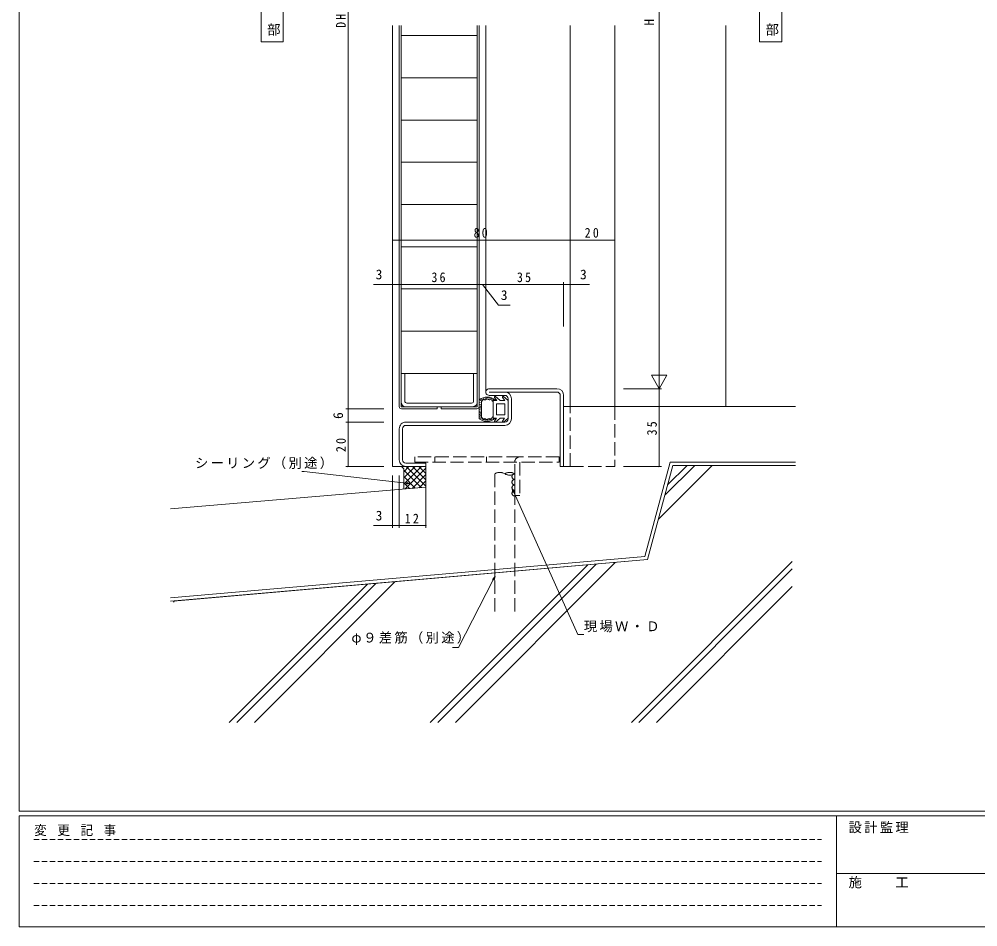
# Model space of a CAD drawing. Units: millimetres, scale not verified. Extents: x -594 to 539, y -420 to 386.
# Drawn here: x -590 to -158.4, y -420 to -11.6 of the extents above; entities that cross this region are included whole.
import ezdxf
from ezdxf.enums import TextEntityAlignment as Align

# ---------------------------------------------------------------- set-up
doc = ezdxf.new("R2010")
doc.units = ezdxf.units.MM
doc.header["$LTSCALE"] = 2
doc.linetypes.add('DASHED1', pattern=[1.8, 1.2, -0.6])
doc.linetypes.add('DASHED3', pattern=[4, 3, -1])
for name, color, linetype, lineweight in [('0-1_YKK_ZWAK', 7, 'Continuous', 9), ('0-2_USER1', 3, 'Continuous', 9), ('0-3_YKK_11', 7, 'Continuous', 9), ('0-4_YKK_12', 2, 'Continuous', 9), ('0-5_YSS_K', 3, 'Continuous', 9), ('0-6_YKK_13', 4, 'Continuous', 9), ('0-7_YKK_D', 6, 'Continuous', 9)]:
    doc.layers.add(name, color=color, linetype=linetype, lineweight=lineweight)
doc.styles.add('ＭＳ ゴシック', font='')
doc.styles.get('ＭＳ ゴシック').set_extended_font_data('MS Gothic')

msp = doc.modelspace()

# ---------------------------------------------------------------- linework, layer by layer
at = {"layer": '0-1_YKK_ZWAK'}
for p, q in [((-590, -367.965), (-590, 382.035)), ((510, -367.965), (-590, -367.965)), ((-590, -419.965), (-590, -369.965)), ((456, -369.965), (-590, -369.965)), ((-222, -369.965), (-222, -419.965)), ((-222, -395.964), (-38, -395.964)), ((-590, -419.965), (456, -419.965))]:
    msp.add_line(p, q, dxfattribs=at)
at = {"layer": '0-1_YKK_ZWAK', "linetype": 'DASHED1'}
for p, q in [((-583.431, -380.697), (-228.87, -380.697)), ((-583.431, -390.595), (-228.87, -390.595)), ((-583.431, -400.493), (-228.87, -400.493)), ((-583.431, -410.391), (-228.87, -410.391))]:
    msp.add_line(p, q, dxfattribs=at)
at = {"layer": '0-2_USER1'}
for p, q in [((-481.098, -21.786), (-481.098, -1.786)), ((-471.098, -1.786), (-471.098, -21.786)), ((-256.717, -21.786), (-256.717, -1.786)), ((-246.717, -1.786), (-246.717, -21.786)), ((-471.098, -21.786), (-481.098, -21.786)), ((-246.717, -21.786), (-256.717, -21.786))]:
    msp.add_line(p, q, dxfattribs=at)
at = {"layer": '0-3_YKK_11'}
for p, q in [((-417.997, -170.938), (-417.997, -183.938)), ((-416.397, -170.938), (-417.997, -170.938)), ((-416.397, -183.438), (-416.397, -170.938)), ((-385.397, -170.938), (-385.397, -183.438)), ((-383.797, -170.938), (-385.397, -170.938)), ((-383.797, -183.938), (-383.797, -170.938)), ((-347.897, -177.838), (-378.397, -177.838)), ((-347.897, -179.338), (-378.397, -179.338)), ((-378.397, -180.838), (-371.397, -180.838)), ((-346.397, -212.838), (-346.397, -180.838)), ((-344.897, -180.838), (-344.897, -212.838)), ((-386.297, -184.338), (-415.497, -184.338)), ((-369.897, -182.338), (-369.897, -191.338)), ((-368.397, -191.338), (-368.397, -182.338)), ((-415.997, -185.938), (-385.797, -185.938)), ((-371.397, -192.838), (-415.897, -192.838)), ((-418.897, -195.838), (-418.897, -209.838)), ((-417.397, -209.838), (-417.397, -195.838)), ((-415.897, -194.338), (-371.397, -194.338)), ((-406.897, -211.338), (-415.897, -211.338)), ((-406.897, -212.838), (-406.897, -211.338)), ((-415.897, -212.838), (-406.897, -212.838)), ((-344.897, -212.838), (-346.397, -212.838))]:
    msp.add_line(p, q, dxfattribs=at)
for centre, radius, start, end in [((-378.397, -179.338), 1.5, 89.99997, 270.00056), ((-371.397, -182.338), 3, 0, 89.99997), ((-371.397, -182.338), 1.5, 0, 89.9994), ((-347.897, -180.838), 3, 0, 89.99997), ((-347.897, -180.838), 1.5, 0, 89.99997), ((-415.997, -183.938), 2, 179.99944, 269.99942), ((-415.497, -183.438), 0.9, 179.99944, 270), ((-386.297, -183.438), 0.9, 270, 359.99947), ((-385.797, -183.938), 2, 269.99942, 359.99957), ((-415.897, -195.838), 3, 89.99997, 180.00031), ((-371.397, -191.338), 3, 270, 0), ((-371.397, -191.338), 1.5, 270, 0), ((-415.897, -195.838), 1.5, 89.99997, 180.00002), ((-415.897, -209.838), 3, 180.00031, 270), ((-415.897, -209.838), 1.5, 180.00002, 270)]:
    msp.add_arc(centre, radius, start, end, dxfattribs=at)
at = {"layer": '0-4_YKK_12'}
for p, q in [((-421.897, -212.838), (-421.897, -14.338)), ((-379.897, -146.913), (-379.897, -14.338)), ((-341.897, -185.838), (-341.897, -14.338)), ((-321.898, -14.338), (-321.898, -185.838)), ((-379.897, -179.338), (-379.897, -140.938)), ((-421.897, -212.838), (-415.897, -212.838))]:
    msp.add_line(p, q, dxfattribs=at)
at = {"layer": '0-4_YKK_12', "linetype": 'DASHED3'}
for p, q in [((-341.897, -212.838), (-341.897, -185.838)), ((-321.898, -185.838), (-321.898, -212.838)), ((-341.897, -212.838), (-344.897, -212.838)), ((-341.897, -212.838), (-321.898, -212.838))]:
    msp.add_line(p, q, dxfattribs=at)
at = {"layer": '0-5_YSS_K'}
for p, q in [((-271.894, -14.338), (-271.894, -185.838)), ((-344.897, -185.838), (-240.484, -185.838)), ((-296.897, -210.838), (-308.279, -253.313)), ((-240.484, -210.838), (-296.897, -210.838)), ((-417.897, -212.838), (-416.897, -213.838)), ((-416.897, -215.168), (-414.568, -212.838)), ((-416.897, -217.996), (-411.739, -212.838)), ((-416.897, -220.825), (-408.911, -212.838)), ((-416.897, -213.838), (-416.897, -223.013)), ((-416.897, -214.528), (-409.095, -222.331)), ((-416.196, -222.952), (-406.897, -213.653)), ((-415.759, -212.838), (-406.897, -221.699)), ((-412.93, -212.838), (-406.897, -218.871)), ((-410.102, -212.838), (-406.897, -216.043)), ((-407.273, -212.838), (-406.897, -213.214)), ((-406.897, -212.838), (-406.897, -222.138)), ((-307.102, -254.716), (-295.746, -212.338)), ((-302.251, -236.612), (-277.977, -212.338)), ((-299.352, -225.794), (-285.896, -212.338)), ((-298.11, -221.157), (-289.291, -212.338)), ((-295.746, -212.338), (-241.984, -212.338)), ((-240.484, -212.338), (-295.746, -212.338)), ((-416.897, -217.356), (-411.696, -222.558)), ((-413.097, -222.681), (-406.897, -216.481)), ((-409.997, -222.409), (-406.897, -219.31)), ((-406.897, -222.138), (-521.897, -231.849)), ((-416.897, -220.185), (-414.297, -222.786)), ((-308.279, -253.313), (-521.897, -272.002)), ((-520.498, -273.386), (-307.102, -254.716)), ((-404.917, -327.965), (-334.024, -257.071)), ((-401.523, -327.965), (-330.304, -256.746)), ((-393.603, -327.965), (-321.625, -255.986)), ((-314.407, -327.965), (-241.984, -255.541)), ((-311.013, -327.965), (-241.984, -258.935)), ((-495.427, -327.965), (-433.211, -265.749)), ((-492.033, -327.965), (-429.491, -265.424)), ((-484.113, -327.965), (-420.813, -264.664)), ((-303.094, -327.965), (-241.984, -266.855)), ((-520.536, -273.878), (-520, -273.342))]:
    msp.add_line(p, q, dxfattribs=at)
at = {"layer": '0-5_YSS_K', "linetype": 'DASHED3'}
for p, q in [((-375.898, -216.122), (-375.898, -278.145)), ((-366.898, -216.122), (-366.898, -278.145))]:
    msp.add_line(p, q, dxfattribs=at)
at = {"layer": '0-5_YSS_K'}
msp.add_lwpolyline([(-295.746, -212.338), (-307.102, -254.716), (-521.897, -273.508)], dxfattribs=at)
at = {"layer": '0-5_YSS_K', "linetype": 'DASHED3'}
for centre, radius, start, end in [((-373.648, -220.019), 4.5, 60.00002, 119.99997), ((-369.148, -220.019), 4.5, 59.99997, 120.00002), ((-369.148, -212.225), 4.5, 239.99997, 300.00002), ((-366.898, -217.372), 1.25, 90, 270), ((-366.898, -219.872), 1.25, 90, 270), ((-366.898, -222.372), 1.25, 90, 270), ((-366.898, -224.872), 1.25, 90, 270)]:
    msp.add_arc(centre, radius, start, end, dxfattribs=at)
at = {"layer": '0-6_YKK_13'}
for p, q in [((-418.897, -185.838), (-418.897, -14.338)), ((-417.997, -185.938), (-417.997, -14.338)), ((-383.797, -185.938), (-383.797, -14.338)), ((-382.897, -185.847), (-382.897, -14.338)), ((-417.997, -18.938), (-383.798, -18.938)), ((-417.997, -37.938), (-383.798, -37.938)), ((-417.997, -56.938), (-383.798, -56.938)), ((-417.997, -75.938), (-383.798, -75.938)), ((-417.997, -94.938), (-383.798, -94.938)), ((-417.997, -113.938), (-383.798, -113.938)), ((-417.997, -132.938), (-383.797, -132.938)), ((-417.997, -151.938), (-383.797, -151.938)), ((-417.997, -170.938), (-383.797, -170.938)), ((-382.897, -182.851), (-382.897, -191.337)), ((-382.864, -183.49), (-382.864, -183.29)), ((-382.601, -183.06), (-382.601, -182.86)), ((-382.489, -184.17), (-382.489, -183.97)), ((-382.417, -185.082), (-382.417, -184.882)), ((-382.364, -185.672), (-382.364, -185.472)), ((-382.203, -183.366), (-382.203, -183.166)), ((-382.1, -183.18), (-382.1, -182.98)), ((-382.024, -185.01), (-382.024, -184.81)), ((-381.993, -182.762), (-381.993, -182.562)), ((-381.61, -183.336), (-381.897, -183.575)), ((-381.897, -190.613), (-381.897, -183.575)), ((-381.754, -183.299), (-381.754, -183.099)), ((-381.409, -182.982), (-381.61, -183.336)), ((-381.516, -182.893), (-381.516, -182.693)), ((-381.181, -182.746), (-381.409, -182.982)), ((-380.845, -182.771), (-381.181, -182.746)), ((-380.979, -182.488), (-380.979, -182.288)), ((-380.452, -182.876), (-380.845, -182.771)), ((-380.597, -182.702), (-380.597, -182.502)), ((-380.076, -182.818), (-380.452, -182.876)), ((-380.263, -182.285), (-380.263, -182.085)), ((-379.447, -182.4), (-380.076, -182.818)), ((-379.846, -182.261), (-379.846, -182.061)), ((-379.703, -181.963), (-379.703, -181.763)), ((-379.147, -182.492), (-379.447, -182.4)), ((-379.166, -181.927), (-379.166, -181.727)), ((-378.83, -182.739), (-379.147, -182.492)), ((-379.023, -182.13), (-379.023, -181.93)), ((-378.476, -182.889), (-378.83, -182.739)), ((-378.522, -182.535), (-378.522, -182.335)), ((-378.092, -182.833), (-378.476, -182.889)), ((-378.414, -181.975), (-378.414, -181.775)), ((-377.725, -182.747), (-378.092, -182.833)), ((-378, -182.332), (-378, -182.132)), ((-377.427, -182.834), (-377.725, -182.747)), ((-377.437, -182.391), (-377.437, -182.191)), ((-377.2, -183.125), (-377.427, -182.834)), ((-377.262, -182.872), (-377.262, -182.672)), ((-377.008, -183.519), (-377.2, -183.125)), ((-376.933, -183.165), (-376.933, -182.965)), ((-376.558, -182.813), (-376.558, -182.613)), ((-375.025, -183.172), (-375.993, -181.725)), ((-373.545, -183.012), (-375.551, -181.328)), ((-371.397, -184.594), (-375.097, -184.594)), ((-375.097, -184.594), (-375.097, -187.094)), ((-373.497, -183.094), (-373.545, -183.012)), ((-371.431, -183.094), (-373.497, -183.094)), ((-371.425, -183.172), (-372.393, -181.725)), ((-369.945, -183.012), (-371.951, -181.328)), ((-371.397, -187.094), (-371.397, -184.594)), ((-369.897, -183.094), (-369.945, -183.012)), ((-369.897, -186.998), (-369.897, -183.094)), ((-417.997, -185.938), (-401.797, -185.938)), ((-417.897, -186.838), (-401.797, -186.838)), ((-401.797, -186.838), (-401.797, -185.938)), ((-399.997, -185.938), (-383.797, -185.938)), ((-399.997, -186.838), (-399.997, -185.938)), ((-399.997, -186.838), (-383.897, -186.838)), ((-382.596, -189.568), (-382.596, -189.368)), ((-382.578, -187.227), (-382.578, -187.027)), ((-382.543, -188.496), (-382.543, -188.296)), ((-382.507, -186.494), (-382.507, -186.294)), ((-382.4, -188.227), (-382.4, -188.027)), ((-382.328, -189.3), (-382.328, -189.1)), ((-382.31, -188.853), (-382.31, -188.653)), ((-382.221, -186.101), (-382.221, -185.901)), ((-382.167, -186.78), (-382.167, -186.58)), ((-382.167, -187.566), (-382.167, -187.366)), ((-382.114, -190.015), (-382.114, -189.815)), ((-376.597, -191.094), (-376.597, -187.094)), ((-375.097, -189.594), (-375.097, -187.094)), ((-371.397, -189.594), (-375.097, -189.594)), ((-371.397, -187.094), (-371.397, -189.594)), ((-369.897, -186.998), (-369.897, -191.094)), ((-382.744, -191.076), (-382.744, -190.876)), ((-382.4, -190.301), (-382.4, -190.101)), ((-382.196, -190.981), (-382.196, -190.781)), ((-382.112, -191.327), (-382.112, -191.127)), ((-381.897, -190.613), (-381.61, -190.852)), ((-381.814, -191.136), (-381.814, -190.936)), ((-381.61, -190.852), (-381.409, -191.206)), ((-381.409, -191.206), (-381.181, -191.442)), ((-381.373, -191.661), (-381.373, -191.461)), ((-381.181, -191.442), (-380.845, -191.417)), ((-380.907, -191.601), (-380.907, -191.401)), ((-380.895, -191.875), (-380.895, -191.675)), ((-380.845, -191.417), (-380.452, -191.312)), ((-380.669, -191.637), (-380.669, -191.437)), ((-380.452, -191.312), (-380.076, -191.37)), ((-380.299, -192.043), (-380.299, -191.843)), ((-380.168, -191.768), (-380.168, -191.568)), ((-380.076, -191.37), (-379.447, -191.788)), ((-379.905, -192.174), (-379.905, -191.974)), ((-379.715, -191.971), (-379.715, -191.771)), ((-379.447, -191.788), (-379.147, -191.696)), ((-379.147, -191.696), (-378.83, -191.449)), ((-379.142, -192.186), (-379.142, -191.986)), ((-379.118, -192.007), (-379.118, -191.807)), ((-378.83, -191.449), (-378.476, -191.298)), ((-378.593, -191.613), (-378.593, -191.413)), ((-378.51, -192.377), (-378.51, -192.177)), ((-378.476, -191.298), (-378.092, -191.355)), ((-378.426, -191.84), (-378.426, -191.64)), ((-378.094, -191.845), (-378.094, -191.645)), ((-378.092, -191.355), (-377.725, -191.441)), ((-377.725, -191.441), (-377.427, -191.354)), ((-377.672, -191.798), (-377.672, -191.598)), ((-377.427, -191.354), (-377.2, -191.063)), ((-377.285, -191.739), (-377.285, -191.539)), ((-377.2, -191.063), (-377.008, -190.669)), ((-376.663, -191.411), (-376.663, -191.211)), ((-375.117, -191.094), (-376.597, -191.094)), ((-375.117, -191.094), (-376.018, -192.442)), ((-373.497, -191.094), (-375.576, -192.838)), ((-371.517, -191.094), (-373.497, -191.094)), ((-371.517, -191.094), (-372.418, -192.442)), ((-369.897, -191.094), (-371.976, -192.838))]:
    msp.add_line(p, q, dxfattribs=at)
at = {"layer": '0-6_YKK_13', "linetype": 'DASHED3'}
for p, q in [((-364.598, -208.538), (-411.898, -208.538)), ((-411.898, -208.538), (-411.898, -210.838)), ((-411.898, -210.838), (-346.898, -210.838)), ((-402.898, -210.838), (-402.898, -208.538)), ((-379.598, -210.838), (-379.598, -208.538)), ((-366.898, -225.838), (-366.898, -210.838)), ((-346.898, -208.538), (-364.598, -208.538)), ((-364.598, -210.838), (-364.598, -225.838)), ((-346.898, -210.838), (-346.898, -208.538)), ((-366.898, -225.838), (-364.598, -225.838))]:
    msp.add_line(p, q, dxfattribs=at)
at = {"layer": '0-6_YKK_13'}
msp.add_lwpolyline([(-375.031, -183.094), (-376.597, -183.094), (-376.597, -187.094)], dxfattribs=at)
for centre, radius, start, end in [((-375.744, -181.558), 0.3, 49.99756, 213.78885), ((-372.144, -181.558), 0.3, 49.99756, 213.78885), ((-379.397, -187.094), 5.5, 46.65823, 129.51962), ((-379.397, -187.094), 4.3, 49.3705, 56.24989), ((-417.897, -185.838), 1, 180, 270), ((-383.897, -185.838), 1, 270, 359.99911), ((-379.397, -187.094), 5.5, 230.48035, 313.34175), ((-379.397, -187.094), 4.3, 303.74989, 310.62927), ((-375.769, -192.608), 0.3, 146.21114, 310.00243), ((-372.169, -192.608), 0.3, 146.21114, 310.00243)]:
    msp.add_arc(centre, radius, start, end, dxfattribs=at)
at = {"layer": '0-6_YKK_13', "linetype": 'DASHED3'}
msp.add_arc((-364.598, -210.838), 2.3, 90, 180, dxfattribs=at)
at = {"layer": '0-7_YKK_D'}
for p, q in [((-441.898, -186.838), (-441.898, 163.162)), ((-301.898, 145.162), (-301.898, -170.838)), ((-421.897, -110.938), (-341.897, -110.938)), ((-341.897, -110.938), (-321.898, -110.938)), ((-421.897, -130.938), (-430.497, -130.938)), ((-418.897, -130.938), (-421.897, -130.938)), ((-418.897, -130.938), (-382.897, -130.938)), ((-382.897, -130.938), (-379.897, -130.938)), ((-381.397, -130.938), (-374.171, -140.236)), ((-344.897, -130.938), (-379.897, -130.938)), ((-344.897, -149.919), (-344.897, -129.938)), ((-344.897, -130.938), (-341.897, -130.938)), ((-341.897, -130.938), (-333.297, -130.938)), ((-374.171, -140.236), (-368.971, -140.236)), ((-301.898, -177.838), (-301.898, -165.714)), ((-298.398, -171.776), (-305.398, -171.776)), ((-301.898, -177.838), (-305.398, -171.776)), ((-301.898, -177.838), (-298.398, -171.776)), ((-317.898, -177.838), (-300.898, -177.838)), ((-301.898, -177.838), (-301.898, -212.838)), ((-425.897, -186.838), (-442.898, -186.838)), ((-441.898, -192.838), (-441.898, -186.838)), ((-425.897, -192.838), (-442.898, -192.838)), ((-425.897, -192.838), (-442.898, -192.838)), ((-441.898, -212.838), (-441.898, -192.838)), ((-461.733, -215.029), (-462.733, -215.029)), ((-415.814, -220.31), (-461.733, -215.029)), ((-425.897, -212.838), (-442.898, -212.838)), ((-317.898, -212.838), (-300.898, -212.838)), ((-421.897, -216.838), (-421.897, -240.431)), ((-418.897, -216.838), (-418.897, -240.431)), ((-418.897, -216.838), (-418.897, -240.431)), ((-415.762, -219.858), (-414.125, -220.505)), ((-406.897, -216.838), (-406.897, -240.431)), ((-414.125, -220.505), (-415.866, -220.763)), ((-414.125, -220.505), (-415.814, -220.31)), ((-368.023, -222.872), (-367.326, -224.422)), ((-368.023, -222.872), (-366.91, -224.235)), ((-367.741, -224.609), (-368.023, -222.872)), ((-367.326, -224.422), (-338.504, -288.455)), ((-421.897, -239.431), (-430.497, -239.431)), ((-418.897, -239.431), (-421.897, -239.431)), ((-406.897, -239.431), (-418.897, -239.431)), ((-376.96, -263.625), (-375.774, -262.325)), ((-375.774, -262.325), (-376.555, -263.835)), ((-375.774, -262.325), (-376.151, -264.044)), ((-376.555, -263.835), (-392.293, -294.217)), ((-338.504, -288.455), (-335.804, -288.455)), ((-392.293, -294.217), (-394.993, -294.217))]:
    msp.add_line(p, q, dxfattribs=at)
for centre, start, end in [((-421.897, -110.938), 0, 180), ((-421.897, -110.938), 180, 0), ((-341.897, -110.938), 0, 180), ((-341.897, -110.938), 0, 180), ((-341.897, -110.938), 180, 0), ((-341.897, -110.938), 180, 0), ((-321.898, -110.938), 0, 180), ((-321.898, -110.938), 180, 0), ((-421.897, -130.938), 0, 180), ((-421.897, -130.938), 180, 0), ((-418.897, -130.938), 0, 180), ((-418.897, -130.938), 180, 0), ((-382.897, -130.938), 0, 180), ((-382.897, -130.938), 180, 0), ((-379.897, -130.938), 0, 180), ((-379.897, -130.938), 0, 180), ((-379.897, -130.938), 180, 0), ((-379.897, -130.938), 180, 0), ((-344.897, -130.938), 0, 180), ((-344.897, -130.938), 0, 180), ((-344.897, -130.938), 180, 0), ((-344.897, -130.938), 180, 0), ((-341.897, -130.938), 0, 180), ((-341.897, -130.938), 180, 0), ((-441.898, -186.838), 90, 270), ((-441.898, -186.838), 90, 270), ((-441.898, -186.838), 270, 90), ((-441.898, -186.838), 270, 90), ((-441.898, -192.838), 90, 270), ((-441.898, -192.838), 90, 270), ((-441.898, -192.838), 270, 90), ((-441.898, -192.838), 270, 90), ((-441.898, -212.838), 90, 270), ((-441.898, -212.838), 270, 90), ((-301.898, -212.838), 90, 270), ((-301.898, -212.838), 270, 90), ((-421.897, -239.431), 0, 180), ((-421.897, -239.431), 180, 0), ((-418.897, -239.431), 0, 180), ((-418.897, -239.431), 0, 180), ((-418.897, -239.431), 180, 0), ((-418.897, -239.431), 180, 0), ((-406.897, -239.431), 0, 180), ((-406.897, -239.431), 180, 0)]:
    msp.add_arc(centre, 0.106, start, end, dxfattribs=at)

# ---------------------------------------------------------------- texts
at = {"layer": '0-1_YKK_ZWAK', "char_height": 4.399, "attachment_point": 7, "style": 'ＭＳ ゴシック'}
for s, insert in [('\\T1.22;\\W0.95;変\\~更\\~記\\~事', (-583.265, -379.174)), ('\\T1.17;設計監理', (-216.615, -377.869)), ('\\T1.17;施\u3000\u3000工', (-216.615, -402.614))]:
    msp.add_mtext(s, dxfattribs=dict(at, insert=insert))
at = {"layer": '0-2_USER1', "color": 7, "style": 'ＭＳ ゴシック'}
for p in [(-478.338, -19.786), (-253.957, -19.786)]:
    msp.add_text('部', height=4.399, dxfattribs=at).set_placement(p, align=Align.BOTTOM_LEFT)
at = {"layer": '0-7_YKK_D', "color": 7, "style": 'ＭＳ ゴシック'}
for s, p in [('H', (-302.898, -14.438)), ('6', (-442.898, -191.438))]:
    msp.add_text(s, height=4.399, rotation=90, dxfattribs=at).set_placement(p, align=Align.BOTTOM_LEFT)
for p in [(-429.497, -129.938), (-337.497, -129.938), (-373.171, -139.236), (-429.497, -238.431)]:
    msp.add_text('3', height=4.399, dxfattribs=at).set_placement(p, align=Align.BOTTOM_LEFT)
at = {"layer": '0-7_YKK_D', "color": 7, "char_height": 4.399, "attachment_point": 7, "rotation": 90, "style": 'ＭＳ ゴシック'}
for s, insert in [('\\T1.39;\\W0.85;DH=H+20', (-442.898, -15.358)), ('\\T1.36;\\W0.9;35', (-302.898, -198.858)), ('\\T1.36;\\W0.9;20', (-442.898, -206.358))]:
    msp.add_mtext(s, dxfattribs=dict(at, insert=insert))
at = {"layer": '0-7_YKK_D', "color": 7, "char_height": 4.399, "attachment_point": 7, "style": 'ＭＳ ゴシック'}
for s, insert in [('\\T1.36;\\W0.9;80', (-385.417, -109.938)), ('\\T1.36;\\W0.9;20', (-335.417, -109.938)), ('\\T1.36;\\W0.9;36', (-404.417, -129.938)), ('\\T1.36;\\W0.9;35', (-365.917, -129.938)), ('\\T1.17;シーリング（別途）', (-510.856, -214.029)), ('\\T1.36;\\W0.9;12', (-416.417, -238.431)), ('\\T1.17;現場Ｗ・Ｄ', (-335.804, -287.455)), ('\\T1.17;φ９差筋（別途）', (-440.433, -293.217))]:
    msp.add_mtext(s, dxfattribs=dict(at, insert=insert))

doc.saveas('drawing.dxf')
